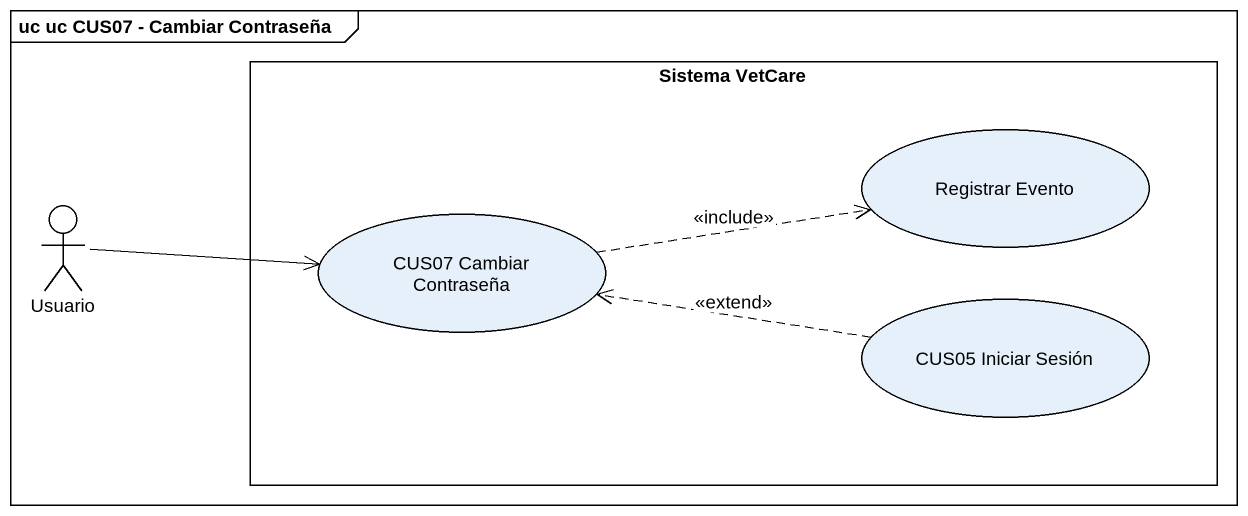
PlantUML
@startuml
mainframe uc uc CUS07 - Cambiar Contraseña
rectangle "Sistema VetCare" as Sistema_VetCare {
  usecase "Registrar Evento" as Registrar_Evento
  usecase "CUS07 Cambiar Contraseña" as CUS07_Cambiar_Contraseña
  usecase "CUS05 Iniciar Sesión" as CUS05_Iniciar_Sesión
}
actor Usuario
Usuario -right-> CUS07_Cambiar_Contraseña
CUS07_Cambiar_Contraseña .right.> Registrar_Evento : <<include>>
CUS05_Iniciar_Sesión .left.> CUS07_Cambiar_Contraseña : <<extend>>
@enduml
